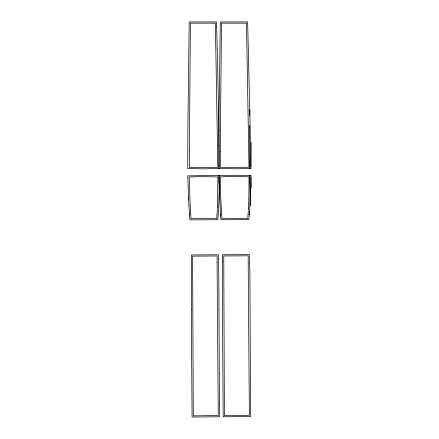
<?xml version="1.0" encoding="UTF-8"?>
<svg xmlns="http://www.w3.org/2000/svg" width="439" height="439" viewBox="0 0 439 439"><rect width="100%" height="100%" fill="white"/><g stroke="black" fill="none" stroke-linecap="round" stroke-linejoin="round"><path stroke-width="0.66" d="M219.396 183.985L218.715 205.639M218.6 145.737L220.307 21.95L247.64 21.95L250.06 123.134L250.702 168.356L245.45 168.532A306.79 306.79 0 0 1 234.662 168.774L218.6 168.428L218.6 145.819M219.401 183.985L219.533 178.047M218.298 258.362L218.792 273.107L218.984 309.122M218.298 258.362L218.32 254.779L191.382 254.938L191.322 309.325M251.141 142.335L251.124 167.188M219.056 130.482L219.544 168.395L203.636 168.878L187.738 168.532L187.903 123.836L189.204 21.95L216.526 21.95L216.652 26.905M249.654 125.263L249.423 168.324L251.075 168.389M249.775 115.649L249.857 109.602M248.814 199.449L249.056 176.785L234.706 176.505A307.207 307.207 0 0 0 220.362 176.906L220.751 198.022L221.679 214.364M248.809 199.696L248.666 203.85M249.901 203.899L250.74 175.551L234.706 175.304A308.403 308.403 0 0 0 220.307 175.704L218.666 175.781L220.493 214.627L220.466 214.287M217.486 205.589L217.903 176.89L200.146 176.643A302.542 302.542 0 0 0 189.5 177.01L189.873 198.143L190.729 214.682M248.65 204.267L248.595 205.468M217.47 205.973L217.415 207.241M218.693 206.028L218.633 207.301M250.29 193.401L250.301 193.1M248.578 205.847L248.518 207.12M217.349 208.563L217.398 207.587M218.562 208.624L218.611 207.647M248.447 208.437L248.501 207.46M249.923 203.471L249.566 210.105M217.256 210.292L217.316 209.178M218.463 210.358L218.529 209.238M222.568 261.403L222.584 261.117M248.43 208.75L248.353 210.166M217.234 210.682L216.718 218.551L191.036 218.688L190.74 214.797M218.441 210.747L218.199 214.539M249.528 210.747L249.462 211.774M248.315 210.797L248.233 212.103M249.445 211.982L249.489 211.34M218.188 214.704L217.843 219.747L189.922 219.901L189.511 214.49M248.2 212.558L248.062 214.545M249.357 213.332L249.401 212.635M249.352 213.403L249.292 214.281M249.39 212.805L249.434 212.18M249.292 214.216L248.897 219.61L220.927 219.758L220.532 215.033M249.319 213.87L249.385 212.888M248.068 214.512L247.777 218.413L222.03 218.551L221.7 214.622M222.529 255.997L222.535 254.774L249.434 254.62L249.917 274.276L250.598 416.49L223.182 416.77L222.343 294.624L222.557 256.025M251.124 175.6L249.484 175.677L250.707 206.116M220.504 214.72L220.537 215.099M189.439 213.535L188.94 205.589M189.45 213.672L189.494 214.243M188.94 205.589L188.666 199.997M188.666 199.997L188.6 198.45M188.6 198.45L188.534 196.831M188.529 196.831L188.122 185.538M217.201 48.855L216.652 26.905M217.206 48.855L219.05 130.482M251.311 188.018L251.179 176.802M188.117 185.538L187.854 177.411M218.852 181.477L218.858 181.845M219.259 373.188L219.056 326.067M219.396 403.49L219.259 373.188M218.984 309.122L219.056 326.067M219.396 403.49L219.473 416.759L192.068 417.05L191.327 309.325M187.843 177.411L187.804 175.885L210.835 175.457L219.588 175.754L219.544 178.047M189.396 150.906L189.434 167.391L207.192 167.638A302.542 302.542 0 0 0 217.837 167.27L215.357 23.152L190.389 23.152L189.396 150.906M217.069 262.835L218.249 415.568L193.281 415.837L192.611 256.135L217.107 255.986L217.069 262.835M220.268 151.268L220.296 167.286L234.645 167.572A307.207 307.207 0 0 0 248.99 167.171L246.466 23.152L221.492 23.152L220.268 151.268M248.183 263.85L249.368 415.305L224.4 415.557L223.764 255.97L248.222 255.833L248.183 263.85"/></g></svg>
